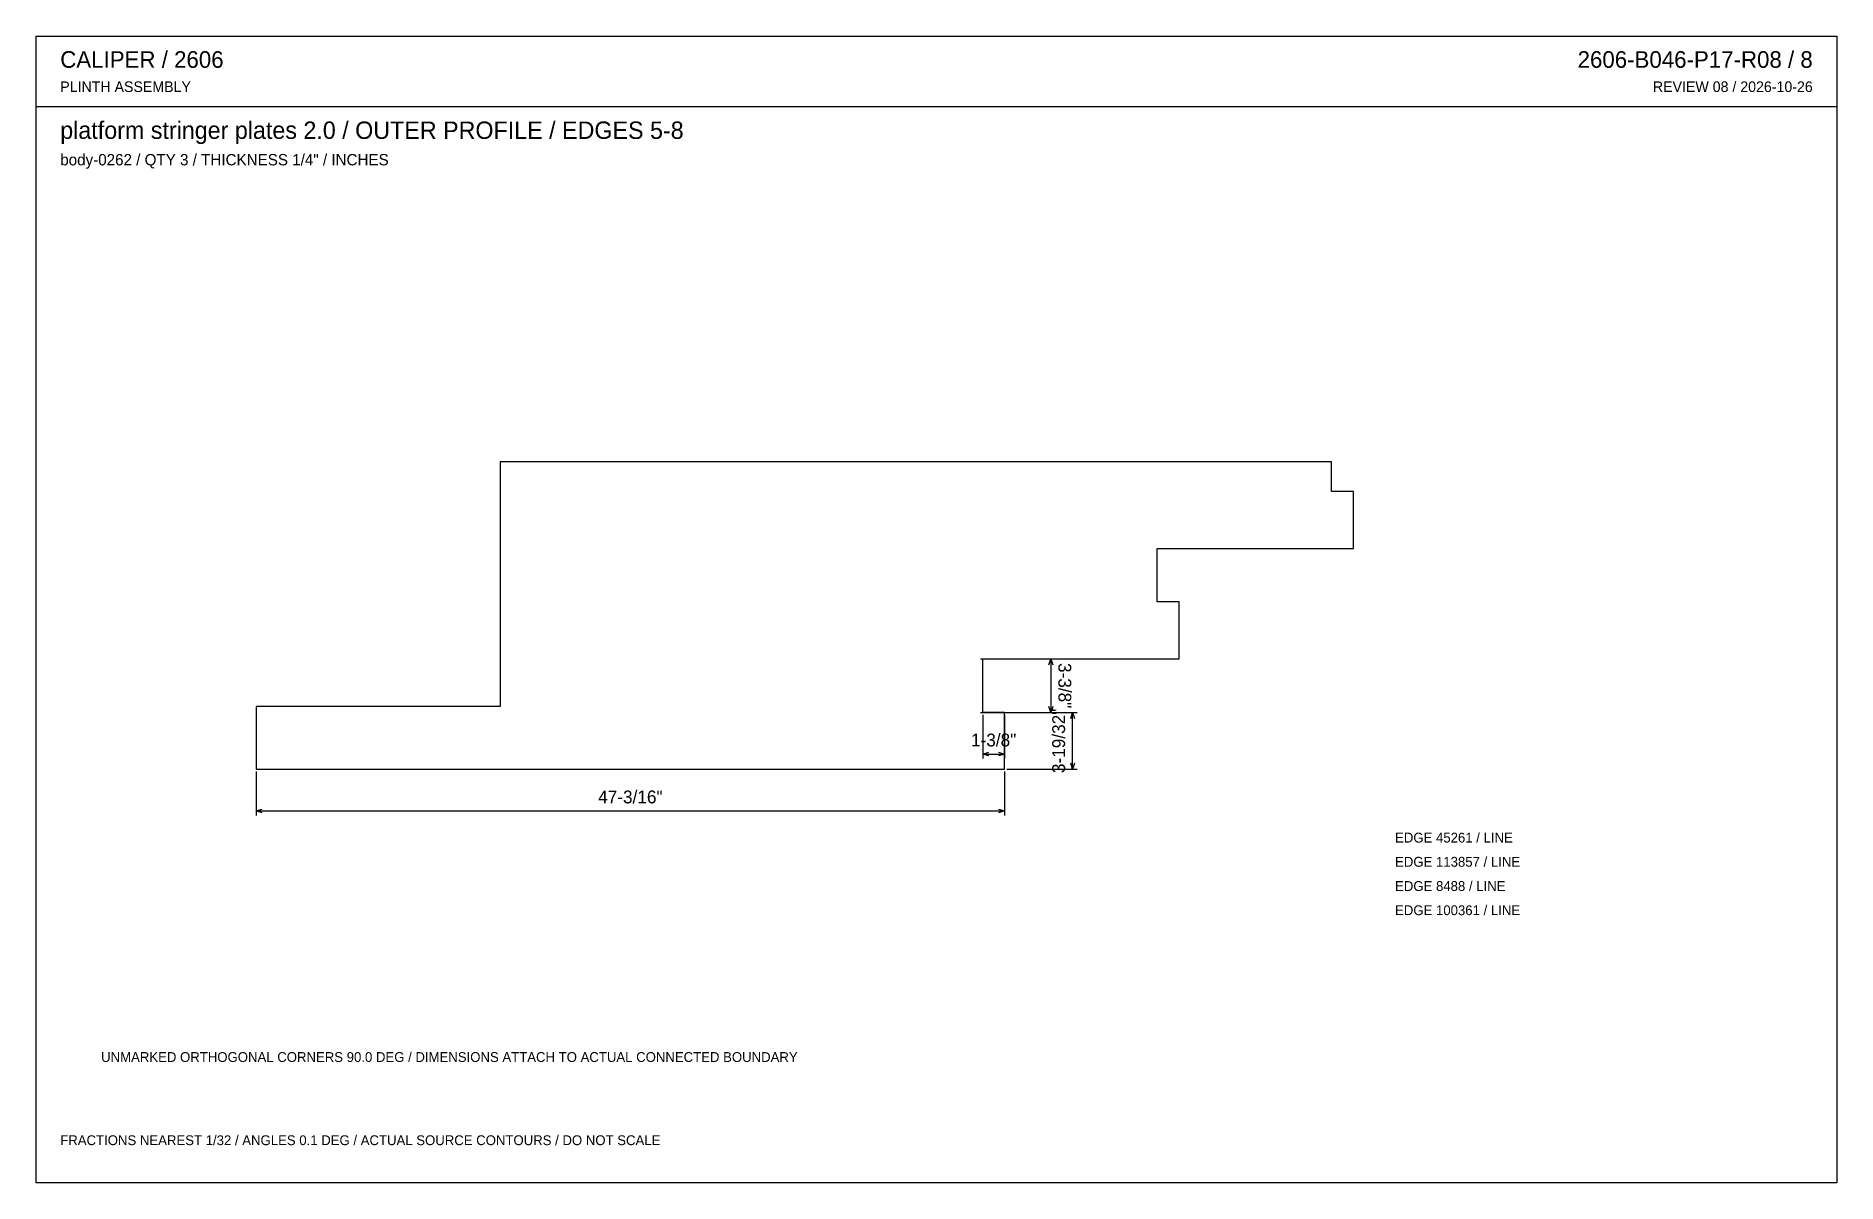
# Model space of a CAD drawing. Header units: inches. Extents: x 0.5 to 33.5, y 0.5 to 21.5.
import ezdxf
from ezdxf.enums import TextEntityAlignment as Align

# ---------------------------------------------------------------- set-up
doc = ezdxf.new("R2010")
doc.units = ezdxf.units.IN
doc.header["$MEASUREMENT"] = 0

msp = doc.modelspace()

# ---------------------------------------------------------------- linework, layer by layer
at = {"layer": 'ANNOTATION'}
for p, q in [((17.807, 10.093), (19.016, 10.093)), ((19.064, 9.982), (19.099, 10.093)), ((19.099, 10.093), (19.099, 9.111)), ((19.099, 10.093), (19.134, 9.982)), ((17.807, 9.111), (19.016, 9.111)), ((17.849, 9.069), (17.849, 8.264)), ((18.249, 9.069), (18.249, 8.264)), ((18.291, 9.111), (19.582, 9.111)), ((19.099, 9.111), (19.064, 9.222)), ((19.134, 9.222), (19.099, 9.111)), ((19.464, 9), (19.499, 9.111)), ((19.499, 8.066), (19.499, 9.111)), ((19.499, 9.111), (19.534, 9)), ((17.849, 8.347), (17.96, 8.382)), ((17.849, 8.347), (18.249, 8.347)), ((17.96, 8.312), (17.849, 8.347)), ((18.138, 8.382), (18.249, 8.347)), ((18.249, 8.347), (18.138, 8.312)), ((4.514, 8.024), (4.514, 7.219)), ((18.249, 8.024), (18.249, 7.219)), ((18.291, 8.066), (19.582, 8.066)), ((19.499, 8.066), (19.464, 8.177)), ((19.534, 8.177), (19.499, 8.066)), ((4.514, 7.302), (4.625, 7.337)), ((4.514, 7.302), (18.249, 7.302)), ((4.625, 7.267), (4.514, 7.302)), ((18.138, 7.337), (18.249, 7.302)), ((18.249, 7.302), (18.138, 7.267))]:
    msp.add_line(p, q, dxfattribs=at)
at = {"layer": 'OUTLINE'}
for p, q in [((0.472, 21.528), (33.528, 21.528)), ((0.472, 0.472), (0.472, 21.528)), ((33.528, 21.528), (33.528, 0.472)), ((0.472, 20.236), (33.528, 20.236)), ((24.253, 13.712), (8.989, 13.712)), ((8.989, 13.712), (8.989, 9.22)), ((24.253, 13.166), (24.253, 13.712)), ((24.653, 13.166), (24.253, 13.166)), ((24.653, 12.121), (24.653, 13.166)), ((21.051, 11.139), (21.051, 12.121)), ((21.051, 12.121), (24.653, 12.121)), ((21.451, 11.139), (21.051, 11.139)), ((21.451, 10.093), (21.451, 11.139)), ((17.849, 9.111), (17.849, 10.093)), ((17.849, 10.093), (21.451, 10.093)), ((8.989, 9.22), (4.514, 9.22)), ((4.514, 9.22), (4.514, 8.066)), ((18.249, 9.111), (17.849, 9.111)), ((18.249, 8.066), (18.249, 9.111)), ((4.514, 8.066), (18.249, 8.066)), ((33.528, 0.472), (0.472, 0.472))]:
    msp.add_line(p, q, dxfattribs=at)

# ---------------------------------------------------------------- texts
at = {"layer": 'ANNOTATION'}
for s, height, p in [('CALIPER / 2606', 0.30556, (0.917, 20.944)), ('PLINTH ASSEMBLY', 0.19444, (0.917, 20.5)), ('platform stringer plates 2.0 / OUTER PROFILE / EDGES 5-8', 0.31944, (0.917, 19.639)), ('body-0262 / QTY 3 / THICKNESS 1/4" / INCHES', 0.20833, (0.917, 19.153)), ('EDGE 45261 / LINE', 0.18056, (25.417, 6.722)), ('EDGE 113857 / LINE', 0.18056, (25.417, 6.278)), ('EDGE 8488 / LINE', 0.18056, (25.417, 5.833)), ('EDGE 100361 / LINE', 0.18056, (25.417, 5.389)), ('UNMARKED ORTHOGONAL CORNERS 90.0 DEG / DIMENSIONS ATTACH TO ACTUAL CONNECTED BOUNDARY', 0.18056, (1.667, 2.694)), ('FRACTIONS NEAREST 1/32 / ANGLES 0.1 DEG / ACTUAL SOURCE CONTOURS / DO NOT SCALE', 0.18056, (0.917, 1.167))]:
    msp.add_text(s, height=height, dxfattribs=at).set_placement(p)
for s, height, p in [('2606-B046-P17-R08 / 8', 0.30556, (33.083, 20.944)), ('REVIEW 08 / 2026-10-26', 0.19444, (33.083, 20.5))]:
    msp.add_text(s, height=height, dxfattribs=at).set_placement(p, align=Align.RIGHT)
for s, rotation, p in [('3-3/8"', -90, (19.238, 9.602)), ('3-19/32"', 90, (19.36, 8.588))]:
    msp.add_text(s, height=0.2361, rotation=rotation, dxfattribs=at).set_placement(p, align=Align.CENTER)
for s, p in [('1-3/8"', (18.049, 8.486)), ('47-3/16"', (11.381, 7.441))]:
    msp.add_text(s, height=0.2361, dxfattribs=at).set_placement(p, align=Align.CENTER)

doc.saveas('drawing.dxf')
